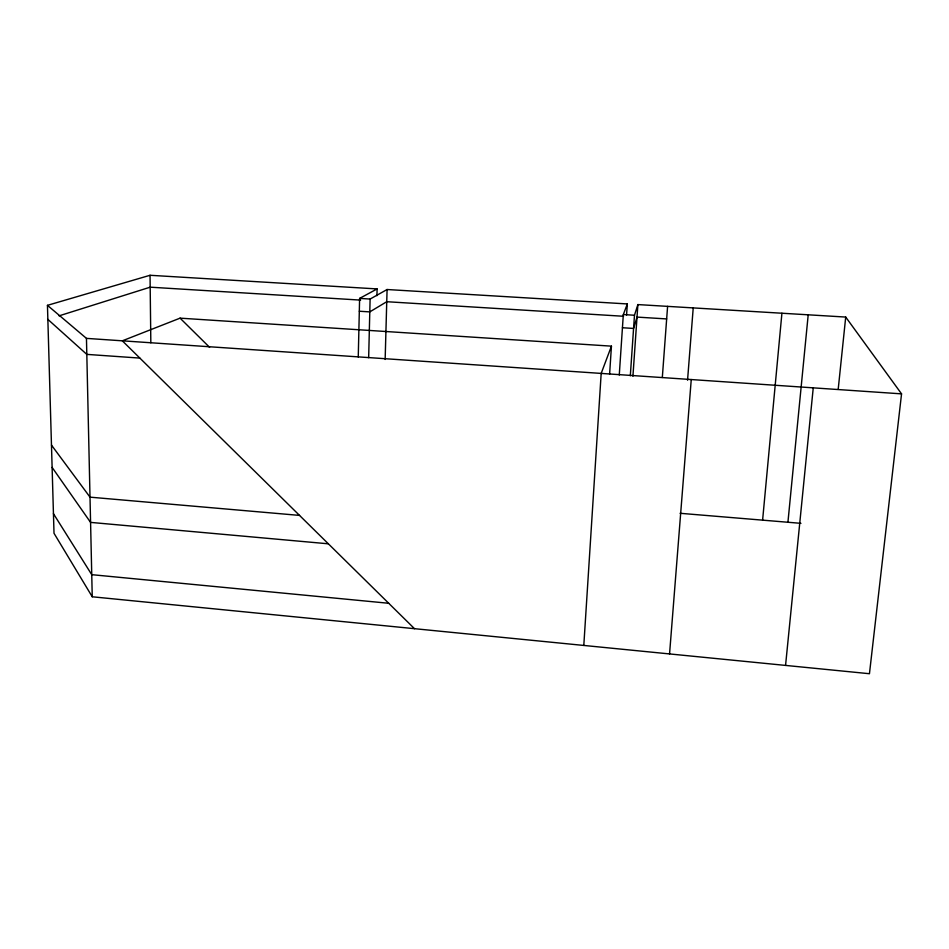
<?xml version="1.0" encoding="UTF-8"?>
<svg xmlns="http://www.w3.org/2000/svg" width="949" height="949" viewBox="0 0 949 949"><rect width="100%" height="100%" fill="white"/><g stroke="black" fill="none" stroke-linecap="round" stroke-linejoin="round"><path stroke-width="1.42" d="M358.259 356.966L359.612 298.401L377.109 288.923L376.931 295.685M368.663 357.678L370.11 299.054L387.085 289.516L627.325 303.941L626.565 315.056M385.152 359.457L387.085 289.516M583.801 645.439L601.18 373.42L611.441 346.148L180.073 318.152L122.326 340.821L414.511 628.689M609.614 374.108L611.441 346.148M619.27 375.021L623.327 314.558L627.325 303.941M630.314 375.78L634.478 315.246L637.882 304.582L845.713 317.061L901.55 393.859L869.45 673.719L92.243 596.779L54.01 533.279L47.45 305.341L150.049 275.281L377.109 288.923M632.924 376.243L637.882 304.582M662.319 377.477L667.598 306.361M687.551 380.217L693.221 307.903M669.555 653.932L691.252 379.541M762.605 520.147L781.917 313.229M787.931 522.258L808.204 314.807M785.558 665.415L813.246 387.844M838.24 388.9L845.713 317.061M59.063 315.851L150.191 287.179L360.608 300.109M359.612 298.401L370.11 299.054M623.327 314.558L634.478 315.246M623.517 316.266L386.753 301.711L369.79 311.889L359.315 311.236M666.661 318.923L637.016 317.096L633.564 328.437L622.437 327.749M47.45 305.341L86.454 338.378L901.55 393.859M139.859 358.093L86.81 354.38L47.853 319.374M680.077 513.29L800.944 523.338M299.528 515.402L90.013 497.157L51.471 445.093M328.366 543.813L90.57 522.389L52.112 467.394M388.722 603.279L91.745 574.667L53.441 513.67M180.073 318.152L209.61 347.334M86.454 338.378L92.243 596.779M150.049 275.281L150.832 342.803"/></g></svg>
